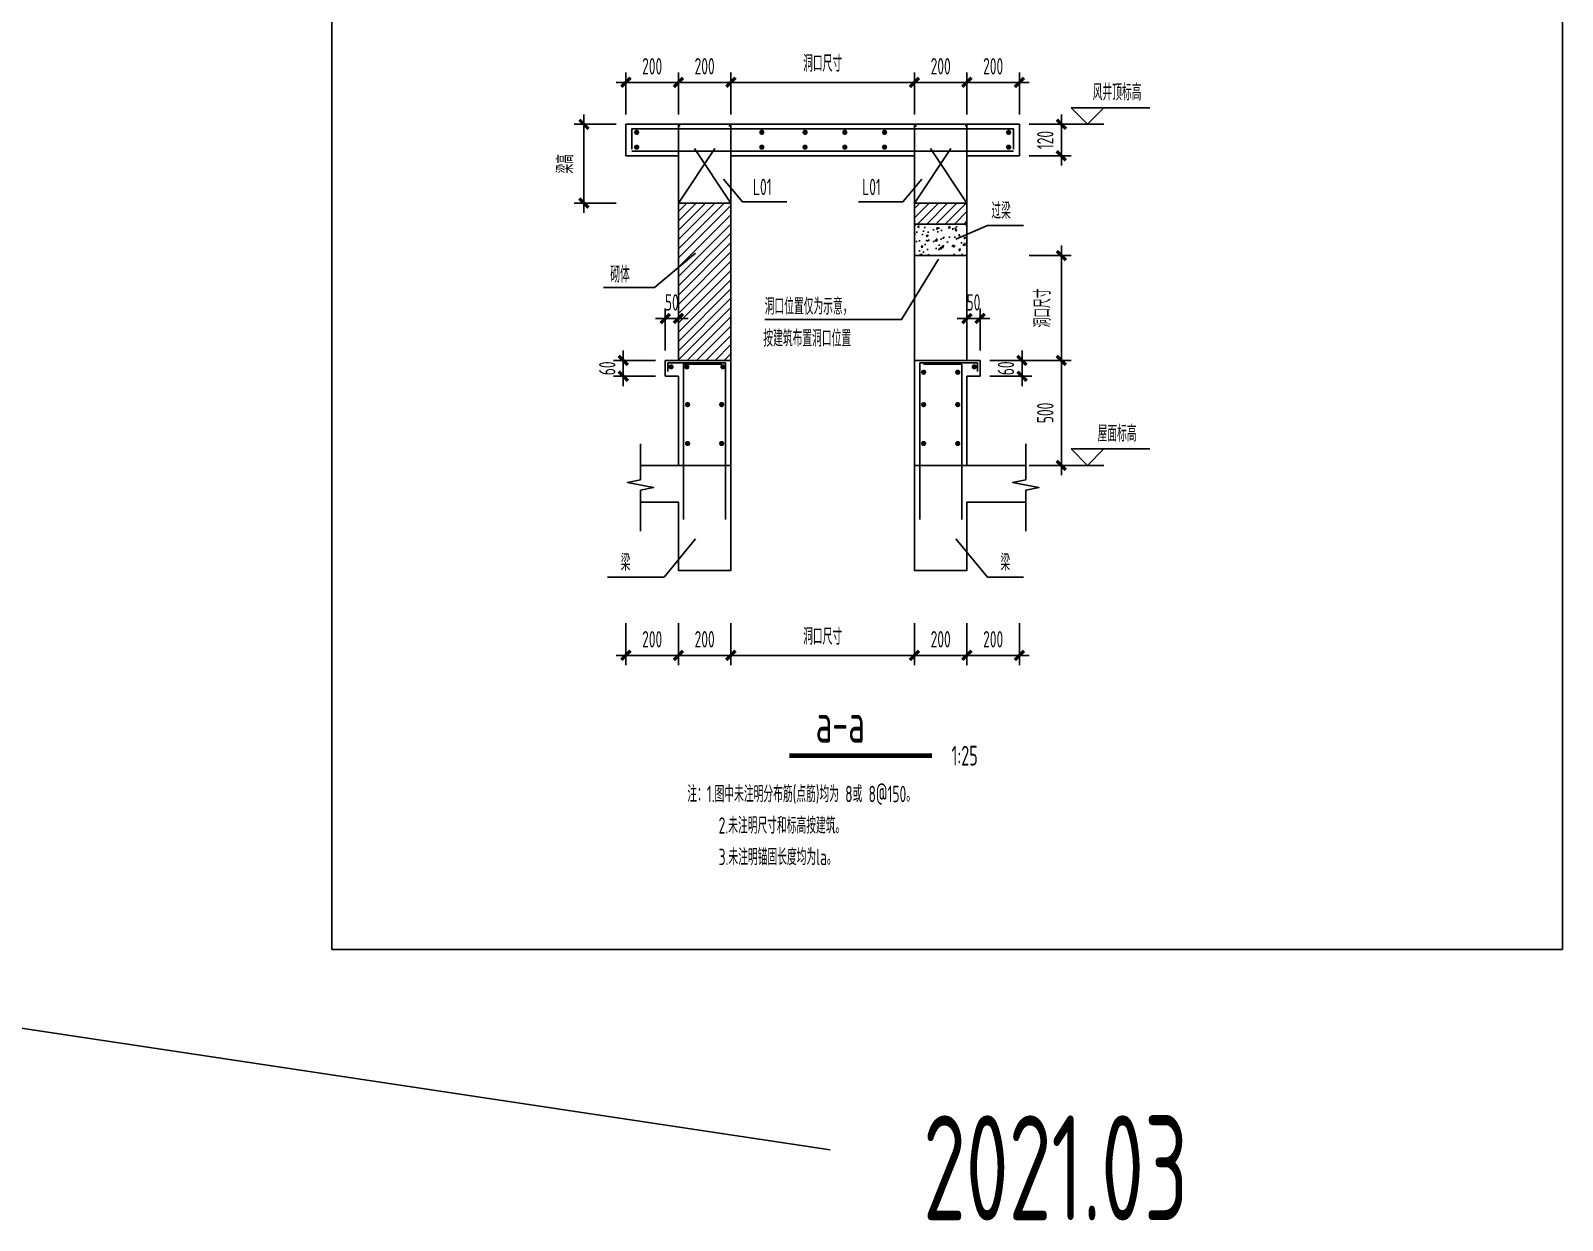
# Model space of a CAD drawing. Extents: x -469675 to 2400000, y -476501 to 2085364.
# Drawn here: x 658166 to 664005, y 460818 to 465352 of the extents above; entities that cross this region are included whole.
import ezdxf
from ezdxf.enums import TextEntityAlignment as Align

# ---------------------------------------------------------------- set-up
doc = ezdxf.new("R2010")
doc.units = 0
doc.header["$LTSCALE"] = 1000
doc.header["$MEASUREMENT"] = 0
doc.linetypes.add('DASH', pattern=[0.35, 0.25, -0.1])
doc.layers.get('0').update_dxf_attribs({"linetype": 'CONTINUOUS', "lineweight": 20})
doc.layers.get('Defpoints').update_dxf_attribs({"linetype": 'CONTINUOUS'})
for name, color, linetype in [('C-DETAIL', 3, 'CONTINUOUS'), ('C-DETAIL_DIM', 3, 'CONTINUOUS'), ('C-DETAIL_REIN', 40, 'CONTINUOUS'), ('C-DETAIL_TEXT', 4, 'CONTINUOUS'), ('C-LAYER1', 3, 'CONTINUOUS'), ('C-PLAN_TEXT', 3, 'CONTINUOUS'), ('C-SLAB_HATCH', 1, 'CONTINUOUS'), ('C-WALL_HATCH', 253, 'CONTINUOUS')]:
    doc.layers.add(name, color=color, linetype=linetype)
doc.layers.add('C-注释', color=30, linetype='CONTINUOUS', plot=False)
doc.layers.add('rev_2021', color=30, linetype='CONTINUOUS', plot=False)
doc.styles.add('DIM_FONT', font='gbxwxt.shx', dxfattribs={"width": 0.7, "bigfont": 'gbhzfs.shx'})
doc.styles.add('GBSTYLE', font='gbxwxt.shx', dxfattribs={"width": 0.7, "bigfont": 'gbhzfs.shx'})
doc.dimstyles.new('XB DIMN25', dxfattribs={"dimscale": 0.25, "dimtxt": 250, "dimasz": 1, "dimexe": 150, "dimexo": 150, "dimgap": 120, "dimtad": 1, "dimdec": 0, "dimzin": 0, "dimdsep": 46, "dimtxsty": 'DIM_FONT', "dimblk": '_dimx', "dimcen": 0.09, "dimclrd": 3, "dimclre": 3, "dimclrt": 7, "dimazin": 0, "dimtfac": 1, "dimtdec": 0, "dimtix": 1, "dimtmove": 2, "dimatfit": 3, "dimldrblk": '_dimx', "dimfxl": 0, "dimtolj": 1, "dimtzin": 0, "dimarcsym": 0})

# ---------------------------------------------------------------- blocks, each defined once
blk = doc.blocks.new('_dimx')
blk.add_line((-150, 0), (150, 0))
at = {"const_width": 50}
blk.add_lwpolyline([(-70, -70), (70, 70)], dxfattribs=at)
blk = doc.blocks.new('*D2471')
at = {"layer": 'C-DETAIL_DIM', "color": 3, "lineweight": -2, "ltscale": 0.25, "transparency": 16777216}
for p, q in [((660835.2, 463093.6), (660835.2, 462933.6)), ((661535.2, 463093.6), (661535.2, 462933.6)), ((661535, 462971.1), (660835.5, 462971.1))]:
    blk.add_line(p, q, dxfattribs=at)
at = {"layer": 'Defpoints', "color": 0, "ltscale": 0.25, "transparency": 16777216}
for p in [(660835.2, 463131.1), (661535.2, 463131.1), (660835.2, 462971.1)]:
    blk.add_point(p, dxfattribs=at)
at = {"layer": 'C-DETAIL_DIM', "color": 3, "lineweight": -2, "ltscale": 0.25, "transparency": 16777216, "xscale": 0.25, "yscale": 0.25, "zscale": 0.25, "rotation": 180}
blk.add_blockref('_dimx', (660835.2, 462971.1), dxfattribs=at)
at = {"layer": 'C-DETAIL_DIM', "color": 3, "lineweight": -2, "ltscale": 0.25, "transparency": 16777216, "xscale": 0.25, "yscale": 0.25, "zscale": 0.25}
blk.add_blockref('_dimx', (661535.2, 462971.1), dxfattribs=at)
at = {"layer": 'C-DETAIL_DIM', "color": 7, "ltscale": 0.25, "transparency": 16777216, "insert": (661185.2, 463042.9), "char_height": 62.5, "attachment_point": 5, "style": 'DIM_FONT'}
blk.add_mtext('\\A1;洞口尺寸', dxfattribs=at)
blk = doc.blocks.new('*D2472')
at = {"layer": 'C-DETAIL_DIM', "color": 3, "lineweight": -2, "ltscale": 0.25, "transparency": 16777216}
for p, q in [((661535.2, 463093.6), (661535.2, 462933.6)), ((661735.2, 463093.6), (661735.2, 462933.6)), ((661735, 462971.1), (661535.5, 462971.1))]:
    blk.add_line(p, q, dxfattribs=at)
at = {"layer": 'Defpoints', "color": 0, "ltscale": 0.25, "transparency": 16777216}
for p in [(661535.2, 463131.1), (661735.2, 463131.1), (661535.2, 462971.1)]:
    blk.add_point(p, dxfattribs=at)
at = {"layer": 'C-DETAIL_DIM', "color": 3, "lineweight": -2, "ltscale": 0.25, "transparency": 16777216, "xscale": 0.25, "yscale": 0.25, "zscale": 0.25, "rotation": 180}
blk.add_blockref('_dimx', (661535.2, 462971.1), dxfattribs=at)
at = {"layer": 'C-DETAIL_DIM', "color": 3, "lineweight": -2, "ltscale": 0.25, "transparency": 16777216, "xscale": 0.25, "yscale": 0.25, "zscale": 0.25}
blk.add_blockref('_dimx', (661735.2, 462971.1), dxfattribs=at)
at = {"layer": 'C-DETAIL_DIM', "color": 7, "ltscale": 0.25, "transparency": 16777216, "insert": (661635.2, 463032.4), "char_height": 62.5, "attachment_point": 5, "style": 'DIM_FONT'}
blk.add_mtext('\\A1;200', dxfattribs=at)
blk = doc.blocks.new('*D2473')
at = {"layer": 'C-DETAIL_DIM', "color": 3, "lineweight": -2, "ltscale": 0.25, "transparency": 16777216}
for p, q in [((661735.2, 463093.6), (661735.2, 462933.6)), ((661935.2, 463093.6), (661935.2, 462933.6)), ((661935, 462971.1), (661735.5, 462971.1))]:
    blk.add_line(p, q, dxfattribs=at)
at = {"layer": 'Defpoints', "color": 0, "ltscale": 0.25, "transparency": 16777216}
for p in [(661735.2, 463131.1), (661935.2, 463131.1), (661735.2, 462971.1)]:
    blk.add_point(p, dxfattribs=at)
at = {"layer": 'C-DETAIL_DIM', "color": 3, "lineweight": -2, "ltscale": 0.25, "transparency": 16777216, "xscale": 0.25, "yscale": 0.25, "zscale": 0.25, "rotation": 180}
blk.add_blockref('_dimx', (661735.2, 462971.1), dxfattribs=at)
at = {"layer": 'C-DETAIL_DIM', "color": 3, "lineweight": -2, "ltscale": 0.25, "transparency": 16777216, "xscale": 0.25, "yscale": 0.25, "zscale": 0.25}
blk.add_blockref('_dimx', (661935.2, 462971.1), dxfattribs=at)
at = {"layer": 'C-DETAIL_DIM', "color": 7, "ltscale": 0.25, "transparency": 16777216, "insert": (661835.2, 463032.4), "char_height": 62.5, "attachment_point": 5, "style": 'DIM_FONT'}
blk.add_mtext('\\A1;200', dxfattribs=at)
blk = doc.blocks.new('*D2474')
at = {"layer": 'C-DETAIL_DIM', "color": 3, "lineweight": -2, "ltscale": 0.25, "transparency": 16777216}
for p, q in [((661972.7, 464995.1), (662132.7, 464995.1)), ((662095.2, 464995.4), (662095.2, 464995.6)), ((662095.2, 464875.1), (662095.2, 464995.1)), ((661972.7, 464875.1), (662132.7, 464875.1)), ((662095.2, 464874.9), (662095.2, 464874.6))]:
    blk.add_line(p, q, dxfattribs=at)
at = {"layer": 'Defpoints', "color": 0, "ltscale": 0.25, "transparency": 16777216}
for p in [(661935.2, 464995.1), (662095.2, 464995.1), (661935.2, 464875.1)]:
    blk.add_point(p, dxfattribs=at)
at = {"layer": 'C-DETAIL_DIM', "color": 3, "lineweight": -2, "ltscale": 0.25, "transparency": 16777216, "xscale": 0.25, "yscale": 0.25, "zscale": 0.25}
for p, rotation in [((662095.2, 464995.1), 270), ((662095.2, 464875.1), 90)]:
    blk.add_blockref('_dimx', p, dxfattribs=dict(at, rotation=rotation))
at = {"layer": 'C-DETAIL_DIM', "color": 7, "ltscale": 0.25, "transparency": 16777216, "insert": (662034, 464935.1), "char_height": 62.5, "attachment_point": 5, "rotation": 90, "style": 'DIM_FONT'}
blk.add_mtext('\\A1;120', dxfattribs=at)
blk = doc.blocks.new('*D2475')
at = {"layer": 'C-DETAIL_DIM', "color": 3, "lineweight": -2, "ltscale": 0.25, "transparency": 16777216}
for p, q in [((661972.7, 464095.1), (662132.7, 464095.1)), ((662095.2, 463695.4), (662095.2, 464094.9)), ((661972.7, 463695.1), (662132.7, 463695.1))]:
    blk.add_line(p, q, dxfattribs=at)
at = {"layer": 'Defpoints', "color": 0, "ltscale": 0.25, "transparency": 16777216}
for p in [(661935.2, 464095.1), (662095.2, 464095.1), (661935.2, 463695.1)]:
    blk.add_point(p, dxfattribs=at)
at = {"layer": 'C-DETAIL_DIM', "color": 3, "lineweight": -2, "ltscale": 0.25, "transparency": 16777216, "xscale": 0.25, "yscale": 0.25, "zscale": 0.25}
for p, rotation in [((662095.2, 464095.1), 90), ((662095.2, 463695.1), 270)]:
    blk.add_blockref('_dimx', p, dxfattribs=dict(at, rotation=rotation))
at = {"layer": 'C-DETAIL_DIM', "color": 7, "ltscale": 0.25, "transparency": 16777216, "insert": (662034, 463895.1), "char_height": 62.5, "attachment_point": 5, "rotation": 90, "style": 'DIM_FONT'}
blk.add_mtext('\\A1;500', dxfattribs=at)
blk = doc.blocks.new('BG_symbol')
at = {"layer": 'C-LAYER1', "ltscale": 100}
for p, q in [((250, 0), (0, 250)), ((1200, 250), (0, 250)), ((500, 250), (250, 0)), ((500, 0), (0, 0))]:
    blk.add_line(p, q, dxfattribs=at)
blk = doc.blocks.new('BG')
at = {"layer": 'C-PLAN_TEXT'}
blk.add_blockref('BG_symbol', (0, 0), dxfattribs=at)
at = {"layer": 'C-PLAN_TEXT', "style": 'GBSTYLE', "width": 0.7}
blk.add_attdef('标高', text='', height=250, dxfattribs=at).set_placement((700, 500), align=Align.MIDDLE)
blk = doc.blocks.new('*D2481')
at = {"layer": 'C-DETAIL_DIM', "color": 3, "lineweight": -2, "ltscale": 0.25, "transparency": 16777216}
for p, q in [((660635.2, 463093.6), (660635.2, 462933.6)), ((660835.2, 463093.6), (660835.2, 462933.6)), ((660835, 462971.1), (660635.5, 462971.1))]:
    blk.add_line(p, q, dxfattribs=at)
at = {"layer": 'Defpoints', "color": 0, "ltscale": 0.25, "transparency": 16777216}
for p in [(660635.2, 463131.1), (660835.2, 463131.1), (660635.2, 462971.1)]:
    blk.add_point(p, dxfattribs=at)
at = {"layer": 'C-DETAIL_DIM', "color": 3, "lineweight": -2, "ltscale": 0.25, "transparency": 16777216, "xscale": 0.25, "yscale": 0.25, "zscale": 0.25, "rotation": 180}
blk.add_blockref('_dimx', (660635.2, 462971.1), dxfattribs=at)
at = {"layer": 'C-DETAIL_DIM', "color": 3, "lineweight": -2, "ltscale": 0.25, "transparency": 16777216, "xscale": 0.25, "yscale": 0.25, "zscale": 0.25}
blk.add_blockref('_dimx', (660835.2, 462971.1), dxfattribs=at)
at = {"layer": 'C-DETAIL_DIM', "color": 7, "ltscale": 0.25, "transparency": 16777216, "insert": (660735.2, 463032.4), "char_height": 62.5, "attachment_point": 5, "style": 'DIM_FONT'}
blk.add_mtext('\\A1;200', dxfattribs=at)
blk = doc.blocks.new('*D2482')
at = {"layer": 'C-DETAIL_DIM', "color": 3, "lineweight": -2, "ltscale": 0.25, "transparency": 16777216}
for p, q in [((660435.2, 463093.6), (660435.2, 462933.6)), ((660635.2, 463093.6), (660635.2, 462933.6)), ((660635, 462971.1), (660435.5, 462971.1))]:
    blk.add_line(p, q, dxfattribs=at)
at = {"layer": 'Defpoints', "color": 0, "ltscale": 0.25, "transparency": 16777216}
for p in [(660435.2, 463131.1), (660635.2, 463131.1), (660435.2, 462971.1)]:
    blk.add_point(p, dxfattribs=at)
at = {"layer": 'C-DETAIL_DIM', "color": 3, "lineweight": -2, "ltscale": 0.25, "transparency": 16777216, "xscale": 0.25, "yscale": 0.25, "zscale": 0.25, "rotation": 180}
blk.add_blockref('_dimx', (660435.2, 462971.1), dxfattribs=at)
at = {"layer": 'C-DETAIL_DIM', "color": 3, "lineweight": -2, "ltscale": 0.25, "transparency": 16777216, "xscale": 0.25, "yscale": 0.25, "zscale": 0.25}
blk.add_blockref('_dimx', (660635.2, 462971.1), dxfattribs=at)
at = {"layer": 'C-DETAIL_DIM', "color": 7, "ltscale": 0.25, "transparency": 16777216, "insert": (660535.2, 463032.4), "char_height": 62.5, "attachment_point": 5, "style": 'DIM_FONT'}
blk.add_mtext('\\A1;200', dxfattribs=at)
blk = doc.blocks.new('*D2483')
at = {"layer": 'C-DETAIL_DIM', "color": 3, "lineweight": -2, "ltscale": 0.25, "transparency": 16777216}
for p, q in [((660835.2, 465032.6), (660835.2, 465192.6)), ((661535.2, 465032.6), (661535.2, 465192.6)), ((661535, 465155.1), (660835.5, 465155.1))]:
    blk.add_line(p, q, dxfattribs=at)
at = {"layer": 'Defpoints', "color": 0, "ltscale": 0.25, "transparency": 16777216}
for p in [(660835.2, 465155.1), (660835.2, 464995.1), (661535.2, 464995.1)]:
    blk.add_point(p, dxfattribs=at)
at = {"layer": 'C-DETAIL_DIM', "color": 3, "lineweight": -2, "ltscale": 0.25, "transparency": 16777216, "xscale": 0.25, "yscale": 0.25, "zscale": 0.25, "rotation": 180}
blk.add_blockref('_dimx', (660835.2, 465155.1), dxfattribs=at)
at = {"layer": 'C-DETAIL_DIM', "color": 3, "lineweight": -2, "ltscale": 0.25, "transparency": 16777216, "xscale": 0.25, "yscale": 0.25, "zscale": 0.25}
blk.add_blockref('_dimx', (661535.2, 465155.1), dxfattribs=at)
at = {"layer": 'C-DETAIL_DIM', "color": 7, "ltscale": 0.25, "transparency": 16777216, "insert": (661185.2, 465226.9), "char_height": 62.5, "attachment_point": 5, "style": 'DIM_FONT'}
blk.add_mtext('\\A1;洞口尺寸', dxfattribs=at)
blk = doc.blocks.new('*D2484')
at = {"layer": 'C-DETAIL_DIM', "color": 3, "lineweight": -2, "ltscale": 0.25, "transparency": 16777216}
for p, q in [((661535.2, 465032.6), (661535.2, 465192.6)), ((661735.2, 465032.6), (661735.2, 465192.6)), ((661735, 465155.1), (661535.5, 465155.1))]:
    blk.add_line(p, q, dxfattribs=at)
at = {"layer": 'Defpoints', "color": 0, "ltscale": 0.25, "transparency": 16777216}
for p in [(661535.2, 465155.1), (661535.2, 464995.1), (661735.2, 464995.1)]:
    blk.add_point(p, dxfattribs=at)
at = {"layer": 'C-DETAIL_DIM', "color": 3, "lineweight": -2, "ltscale": 0.25, "transparency": 16777216, "xscale": 0.25, "yscale": 0.25, "zscale": 0.25, "rotation": 180}
blk.add_blockref('_dimx', (661535.2, 465155.1), dxfattribs=at)
at = {"layer": 'C-DETAIL_DIM', "color": 3, "lineweight": -2, "ltscale": 0.25, "transparency": 16777216, "xscale": 0.25, "yscale": 0.25, "zscale": 0.25}
blk.add_blockref('_dimx', (661735.2, 465155.1), dxfattribs=at)
at = {"layer": 'C-DETAIL_DIM', "color": 7, "ltscale": 0.25, "transparency": 16777216, "insert": (661635.2, 465216.4), "char_height": 62.5, "attachment_point": 5, "style": 'DIM_FONT'}
blk.add_mtext('\\A1;200', dxfattribs=at)
blk = doc.blocks.new('*D2485')
at = {"layer": 'C-DETAIL_DIM', "color": 3, "lineweight": -2, "ltscale": 0.25, "transparency": 16777216}
for p, q in [((661735.2, 465032.6), (661735.2, 465192.6)), ((661935.2, 465032.6), (661935.2, 465192.6)), ((661935, 465155.1), (661735.5, 465155.1))]:
    blk.add_line(p, q, dxfattribs=at)
at = {"layer": 'Defpoints', "color": 0, "ltscale": 0.25, "transparency": 16777216}
for p in [(661735.2, 465155.1), (661735.2, 464995.1), (661935.2, 464995.1)]:
    blk.add_point(p, dxfattribs=at)
at = {"layer": 'C-DETAIL_DIM', "color": 3, "lineweight": -2, "ltscale": 0.25, "transparency": 16777216, "xscale": 0.25, "yscale": 0.25, "zscale": 0.25, "rotation": 180}
blk.add_blockref('_dimx', (661735.2, 465155.1), dxfattribs=at)
at = {"layer": 'C-DETAIL_DIM', "color": 3, "lineweight": -2, "ltscale": 0.25, "transparency": 16777216, "xscale": 0.25, "yscale": 0.25, "zscale": 0.25}
blk.add_blockref('_dimx', (661935.2, 465155.1), dxfattribs=at)
at = {"layer": 'C-DETAIL_DIM', "color": 7, "ltscale": 0.25, "transparency": 16777216, "insert": (661835.2, 465216.4), "char_height": 62.5, "attachment_point": 5, "style": 'DIM_FONT'}
blk.add_mtext('\\A1;200', dxfattribs=at)
blk = doc.blocks.new('*D2486')
at = {"layer": 'C-DETAIL_DIM', "color": 3, "lineweight": -2, "ltscale": 0.25, "transparency": 16777216}
for p, q in [((660635.2, 465032.6), (660635.2, 465192.6)), ((660835.2, 465032.6), (660835.2, 465192.6)), ((660835, 465155.1), (660635.5, 465155.1))]:
    blk.add_line(p, q, dxfattribs=at)
at = {"layer": 'Defpoints', "color": 0, "ltscale": 0.25, "transparency": 16777216}
for p in [(660635.2, 465155.1), (660635.2, 464995.1), (660835.2, 464995.1)]:
    blk.add_point(p, dxfattribs=at)
at = {"layer": 'C-DETAIL_DIM', "color": 3, "lineweight": -2, "ltscale": 0.25, "transparency": 16777216, "xscale": 0.25, "yscale": 0.25, "zscale": 0.25, "rotation": 180}
blk.add_blockref('_dimx', (660635.2, 465155.1), dxfattribs=at)
at = {"layer": 'C-DETAIL_DIM', "color": 3, "lineweight": -2, "ltscale": 0.25, "transparency": 16777216, "xscale": 0.25, "yscale": 0.25, "zscale": 0.25}
blk.add_blockref('_dimx', (660835.2, 465155.1), dxfattribs=at)
at = {"layer": 'C-DETAIL_DIM', "color": 7, "ltscale": 0.25, "transparency": 16777216, "insert": (660735.2, 465216.4), "char_height": 62.5, "attachment_point": 5, "style": 'DIM_FONT'}
blk.add_mtext('\\A1;200', dxfattribs=at)
blk = doc.blocks.new('*D2487')
at = {"layer": 'C-DETAIL_DIM', "color": 3, "lineweight": -2, "ltscale": 0.25, "transparency": 16777216}
for p, q in [((660435.2, 465032.6), (660435.2, 465192.6)), ((660635.2, 465032.6), (660635.2, 465192.6)), ((660635, 465155.1), (660435.5, 465155.1))]:
    blk.add_line(p, q, dxfattribs=at)
at = {"layer": 'Defpoints', "color": 0, "ltscale": 0.25, "transparency": 16777216}
for p in [(660435.2, 465155.1), (660435.2, 464995.1), (660635.2, 464995.1)]:
    blk.add_point(p, dxfattribs=at)
at = {"layer": 'C-DETAIL_DIM', "color": 3, "lineweight": -2, "ltscale": 0.25, "transparency": 16777216, "xscale": 0.25, "yscale": 0.25, "zscale": 0.25, "rotation": 180}
blk.add_blockref('_dimx', (660435.2, 465155.1), dxfattribs=at)
at = {"layer": 'C-DETAIL_DIM', "color": 3, "lineweight": -2, "ltscale": 0.25, "transparency": 16777216, "xscale": 0.25, "yscale": 0.25, "zscale": 0.25}
blk.add_blockref('_dimx', (660635.2, 465155.1), dxfattribs=at)
at = {"layer": 'C-DETAIL_DIM', "color": 7, "ltscale": 0.25, "transparency": 16777216, "insert": (660535.2, 465216.4), "char_height": 62.5, "attachment_point": 5, "style": 'DIM_FONT'}
blk.add_mtext('\\A1;200', dxfattribs=at)
blk = doc.blocks.new('*D2488')
at = {"layer": 'C-DETAIL_DIM', "color": 3, "lineweight": -2, "ltscale": 0.25, "transparency": 16777216}
for p, q in [((660397.7, 464995.1), (660237.7, 464995.1)), ((660275.2, 464695.4), (660275.2, 464994.9)), ((660397.7, 464695.1), (660237.7, 464695.1))]:
    blk.add_line(p, q, dxfattribs=at)
at = {"layer": 'Defpoints', "color": 0, "ltscale": 0.25, "transparency": 16777216}
for p in [(660275.2, 464995.1), (660435.2, 464995.1), (660435.2, 464695.1)]:
    blk.add_point(p, dxfattribs=at)
at = {"layer": 'C-DETAIL_DIM', "color": 3, "lineweight": -2, "ltscale": 0.25, "transparency": 16777216, "xscale": 0.25, "yscale": 0.25, "zscale": 0.25}
for p, rotation in [((660275.2, 464995.1), 90), ((660275.2, 464695.1), 270)]:
    blk.add_blockref('_dimx', p, dxfattribs=dict(at, rotation=rotation))
at = {"layer": 'C-DETAIL_DIM', "color": 7, "ltscale": 0.25, "transparency": 16777216, "insert": (660203.4, 464845.1), "char_height": 62.5, "attachment_point": 5, "rotation": 90, "style": 'DIM_FONT'}
blk.add_mtext('\\A1;梁高', dxfattribs=at)
blk = doc.blocks.new('*D2489')
at = {"layer": 'C-DETAIL_DIM', "color": 3, "lineweight": -2, "ltscale": 0.25, "transparency": 16777216}
for p, q in [((661972.7, 464495.1), (662132.7, 464495.1)), ((662095.2, 464095.4), (662095.2, 464494.9)), ((661972.7, 464095.1), (662132.7, 464095.1))]:
    blk.add_line(p, q, dxfattribs=at)
at = {"layer": 'Defpoints', "color": 0, "ltscale": 0.25, "transparency": 16777216}
for p in [(661935.2, 464495.1), (662095.2, 464495.1), (661935.2, 464095.1)]:
    blk.add_point(p, dxfattribs=at)
at = {"layer": 'C-DETAIL_DIM', "color": 3, "lineweight": -2, "ltscale": 0.25, "transparency": 16777216, "xscale": 0.25, "yscale": 0.25, "zscale": 0.25}
for p, rotation in [((662095.2, 464495.1), 90), ((662095.2, 464095.1), 270)]:
    blk.add_blockref('_dimx', p, dxfattribs=dict(at, rotation=rotation))
at = {"layer": 'C-DETAIL_DIM', "color": 7, "ltscale": 0.25, "transparency": 16777216, "insert": (662023.4, 464295.1), "char_height": 62.5, "attachment_point": 5, "rotation": 90, "style": 'DIM_FONT'}
blk.add_mtext('\\A1;洞口尺寸', dxfattribs=at)
blk = doc.blocks.new('*D2490')
at = {"layer": 'C-DETAIL_DIM', "color": 3, "lineweight": -2, "ltscale": 0.25, "transparency": 16777216}
for p, q in [((660585.2, 464132.6), (660585.2, 464292.6)), ((660635.2, 464132.6), (660635.2, 464292.6)), ((660585, 464255.1), (660584.7, 464255.1)), ((660635.2, 464255.1), (660585.2, 464255.1)), ((660635.5, 464255.1), (660635.7, 464255.1))]:
    blk.add_line(p, q, dxfattribs=at)
at = {"layer": 'Defpoints', "color": 0, "ltscale": 0.25, "transparency": 16777216}
for p in [(660585.2, 464255.1), (660585.2, 464095.1), (660635.2, 464095.1)]:
    blk.add_point(p, dxfattribs=at)
at = {"layer": 'C-DETAIL_DIM', "color": 3, "lineweight": -2, "ltscale": 0.25, "transparency": 16777216, "xscale": 0.25, "yscale": 0.25, "zscale": 0.25}
blk.add_blockref('_dimx', (660585.2, 464255.1), dxfattribs=at)
at = {"layer": 'C-DETAIL_DIM', "color": 3, "lineweight": -2, "ltscale": 0.25, "transparency": 16777216, "xscale": 0.25, "yscale": 0.25, "zscale": 0.25, "rotation": 180}
blk.add_blockref('_dimx', (660635.2, 464255.1), dxfattribs=at)
at = {"layer": 'C-DETAIL_DIM', "color": 7, "ltscale": 0.25, "transparency": 16777216, "insert": (660610.2, 464316.4), "char_height": 62.5, "attachment_point": 5, "style": 'DIM_FONT'}
blk.add_mtext('\\A1;50', dxfattribs=at)
blk = doc.blocks.new('*D2491')
at = {"layer": 'C-DETAIL_DIM', "color": 3, "lineweight": -2, "ltscale": 0.25, "transparency": 16777216}
for p, q in [((660547.7, 464095.1), (660387.7, 464095.1)), ((660425.2, 464095.4), (660425.2, 464095.6)), ((660425.2, 464095.1), (660425.2, 464035.1)), ((660547.7, 464035.1), (660387.7, 464035.1)), ((660425.2, 464034.9), (660425.2, 464034.6))]:
    blk.add_line(p, q, dxfattribs=at)
at = {"layer": 'Defpoints', "color": 0, "ltscale": 0.25, "transparency": 16777216}
for p in [(660585.2, 464095.1), (660425.2, 464035.1), (660585.2, 464035.1)]:
    blk.add_point(p, dxfattribs=at)
at = {"layer": 'C-DETAIL_DIM', "color": 3, "lineweight": -2, "ltscale": 0.25, "transparency": 16777216, "xscale": 0.25, "yscale": 0.25, "zscale": 0.25}
for p, rotation in [((660425.2, 464095.1), 270), ((660425.2, 464035.1), 90)]:
    blk.add_blockref('_dimx', p, dxfattribs=dict(at, rotation=rotation))
at = {"layer": 'C-DETAIL_DIM', "color": 7, "ltscale": 0.25, "transparency": 16777216, "insert": (660364, 464065.1), "char_height": 62.5, "attachment_point": 5, "rotation": 90, "style": 'DIM_FONT'}
blk.add_mtext('\\A1;60', dxfattribs=at)
blk = doc.blocks.new('*D2492')
at = {"layer": 'C-DETAIL_DIM', "color": 3, "lineweight": -2, "ltscale": 0.25, "transparency": 16777216}
for p, q in [((661735.2, 464132.6), (661735.2, 464292.6)), ((661785.2, 464132.6), (661785.2, 464292.6)), ((661735, 464255.1), (661734.7, 464255.1)), ((661735.2, 464255.1), (661785.2, 464255.1)), ((661785.5, 464255.1), (661785.7, 464255.1))]:
    blk.add_line(p, q, dxfattribs=at)
at = {"layer": 'Defpoints', "color": 0, "ltscale": 0.25, "transparency": 16777216}
for p in [(661785.2, 464255.1), (661735.2, 464095.1), (661785.2, 464095.1)]:
    blk.add_point(p, dxfattribs=at)
at = {"layer": 'C-DETAIL_DIM', "color": 3, "lineweight": -2, "ltscale": 0.25, "transparency": 16777216, "xscale": 0.25, "yscale": 0.25, "zscale": 0.25}
blk.add_blockref('_dimx', (661735.2, 464255.1), dxfattribs=at)
at = {"layer": 'C-DETAIL_DIM', "color": 3, "lineweight": -2, "ltscale": 0.25, "transparency": 16777216, "xscale": 0.25, "yscale": 0.25, "zscale": 0.25, "rotation": 180}
blk.add_blockref('_dimx', (661785.2, 464255.1), dxfattribs=at)
at = {"layer": 'C-DETAIL_DIM', "color": 7, "ltscale": 0.25, "transparency": 16777216, "insert": (661760.2, 464316.4), "char_height": 62.5, "attachment_point": 5, "style": 'DIM_FONT'}
blk.add_mtext('\\A1;50', dxfattribs=at)
blk = doc.blocks.new('*D2493')
at = {"layer": 'C-DETAIL_DIM', "color": 3, "lineweight": -2, "ltscale": 0.25, "transparency": 16777216}
for p, q in [((661822.7, 464095.1), (661982.7, 464095.1)), ((661945.2, 464095.4), (661945.2, 464095.6)), ((661945.2, 464095.1), (661945.2, 464035.1)), ((661822.7, 464035.1), (661982.7, 464035.1)), ((661945.2, 464034.9), (661945.2, 464034.6))]:
    blk.add_line(p, q, dxfattribs=at)
at = {"layer": 'Defpoints', "color": 0, "ltscale": 0.25, "transparency": 16777216}
for p in [(661785.2, 464095.1), (661785.2, 464035.1), (661945.2, 464035.1)]:
    blk.add_point(p, dxfattribs=at)
at = {"layer": 'C-DETAIL_DIM', "color": 3, "lineweight": -2, "ltscale": 0.25, "transparency": 16777216, "xscale": 0.25, "yscale": 0.25, "zscale": 0.25}
for p, rotation in [((661945.2, 464095.1), 270), ((661945.2, 464035.1), 90)]:
    blk.add_blockref('_dimx', p, dxfattribs=dict(at, rotation=rotation))
at = {"layer": 'C-DETAIL_DIM', "color": 7, "ltscale": 0.25, "transparency": 16777216, "insert": (661884, 464065.1), "char_height": 62.5, "attachment_point": 5, "rotation": 90, "style": 'DIM_FONT'}
blk.add_mtext('\\A1;60', dxfattribs=at)

msp = doc.modelspace()

# ---------------------------------------------------------------- hatches: boundary and pattern name
at = {"layer": 'C-SLAB_HATCH'}
h = msp.add_hatch(dxfattribs=at)
h.set_pattern_fill('AN33C', color=256, scale=100, style=0)
h.set_pattern_definition([(50, (1567430.005, 1132579.46), (71.7260183, -6.2752135), [7.5, -82.5]), (355, (1567430.005, 1132579.46), (-13.8751334, 75.2192134), [6, -66]), (100.4514, (1567435.98, 1132578.94), (57.850938, 68.943954), [6.374019, -70.114211]), (46.1842, (1567430.005, 1132599.46), (106.724105, -16.5519014), [11.25, -123.75]), (96.6356, (1567438.9, 1132598.08), (93.466271, 97.411787), [9.561029, -105.1713]), (351.1842, (1567430, 1132599.46), (93.466195, 97.41186), [9, -99]), (21, (1567440.005, 1132594.46), (59.6907052, -40.261889), [7.5, -82.5]), (326, (1567440.005, 1132594.46), (24.331533, 72.5150045), [6, -66]), (71.4514, (1567444.98, 1132591.106), (84.022263, 32.2530497), [6.374019, -70.114211]), (37.5, (1567430.005, 1132579.461), (1.21598553, 33.2893854), [0, -65.2, 0, -67, 0, -66.25]), (7.5, (1567430.005, 1132579.46), (26.3069537, 39.4411712), [0, -38.2, 0, -63.7, 0, -25.25]), (327.5, (1567407.705, 1132579.461), (53.3822436, -2.2554872), [0, -25, 0, -78, 0, -103.5]), (317.5, (1567397.705, 1132579.46), (58.318617, 10.0104982), [0, -32.5, 0, -51.8, 0, -73.5])])
h.paths.add_polyline_path([(661535.217, 464615.1134), (661535.217, 464495.1134), (661735.217, 464495.1134), (661735.217, 464615.1134)])
at = {"layer": 'C-WALL_HATCH'}
h = msp.add_hatch(dxfattribs=at)
h.set_pattern_fill('ANSI31', color=256, scale=200, style=0)
h.set_pattern_definition([(45, (1567230.005, 1132679.461), (-17.67766953, 17.67766953), [])])
h.paths.add_polyline_path([(660635.217, 464695.1134), (660835.217, 464695.1134), (660835.217, 464095.1134), (660635.217, 464095.1134)])
h = msp.add_hatch(dxfattribs=at)
h.set_pattern_fill('ANSI31', color=256, scale=200, style=0)
h.set_pattern_definition([(45, (1568130.005, 1132479.461), (-17.67766953, 17.67766953), [])])
h.paths.add_polyline_path([(661535.217, 464615.1134), (661735.217, 464615.1134), (661735.217, 464695.1134), (661535.217, 464695.1134)])

# ---------------------------------------------------------------- linework, layer by layer
at = {"layer": 'C-DETAIL', "linetype": 'DASH'}
for p, q in [((660635.217, 464695.1134), (660835.217, 464995.1134)), ((660835.217, 464695.1134), (660635.217, 464995.1134)), ((660635.217, 464875.1134), (660635.217, 464995.1134)), ((660835.217, 464875.1134), (660835.217, 464995.1134)), ((661535.217, 464695.1134), (661735.217, 464995.1134)), ((661735.217, 464695.1134), (661535.217, 464995.1134)), ((661535.217, 464875.1134), (661535.217, 464995.1134)), ((661735.217, 464875.1134), (661735.217, 464995.1134)), ((660835.217, 463695.1134), (660635.217, 463695.1134)), ((661735.217, 463695.1134), (661535.217, 463695.1134))]:
    msp.add_line(p, q, dxfattribs=at)
at = {"layer": 'C-DETAIL', "ltscale": 0.25}
for p, q in [((660635.217, 464095.1134), (660585.217, 464095.1134)), ((660585.217, 464095.1134), (660585.217, 464035.1134)), ((661735.217, 464095.1134), (661785.2173, 464095.1134)), ((661785.2173, 464095.1134), (661785.2173, 464035.1134)), ((660585.217, 464035.1134), (660635.217, 464035.1134)), ((661785.2173, 464035.1134), (661735.2173, 464035.1134))]:
    msp.add_line(p, q, dxfattribs=at)
at = {"layer": 'C-DETAIL'}
for points in [[(660835.217, 464875.1134), (660835.217, 464695.1134), (660635.217, 464695.1134), (660635.217, 464875.1134), (660435.217, 464875.1134), (660435.217, 464995.1134), (661935.217, 464995.1134), (661935.217, 464875.1134), (661735.217, 464875.1134), (661735.217, 464695.1134), (661535.217, 464695.1134), (661535.217, 464875.1134), (660835.217, 464875.1134)], [(660635.217, 464095.1134), (660835.217, 464095.1134), (660835.217, 463695.1134)], [(661735.217, 464095.1134), (661535.217, 464095.1134), (661535.217, 463295.1134), (661735.217, 463295.1134), (661735.217, 463555.1134), (661959.5247, 463555.1134)], [(660635.217, 463695.1134), (660635.217, 463695.1134), (660635.217, 464035.1134)], [(661959.5247, 463695.1134), (661735.217, 463695.1134), (661735.217, 464035.1134)], [(660490.9093, 463695.1134), (660635.217, 463695.1134)], [(660835.217, 463695.1134), (660835.217, 463295.1134), (660635.217, 463295.1134), (660635.217, 463555.1134), (660490.9093, 463555.1134)]]:
    msp.add_lwpolyline(points, dxfattribs=at)
for points in [[(660635.217, 464695.1134), (660835.217, 464695.1134), (660835.217, 464095.1134), (660635.217, 464095.1134)], [(661535.217, 464695.1134), (661735.217, 464695.1134), (661735.217, 464095.1134), (661535.217, 464095.1134)], [(661535.217, 464615.1134), (661535.217, 464495.1134), (661735.217, 464495.1134), (661735.217, 464615.1134)], [(661535.217, 464495.1134), (661535.217, 464095.1134), (661735.217, 464095.1134), (661735.217, 464495.1134)]]:
    msp.add_lwpolyline(points, close=True, dxfattribs=at)
at = {"layer": 'C-DETAIL', "flags": 128}
for points in [[(660490.9093, 463444.5411), (660490.9093, 463600.418), (660540.9093, 463610.418), (660440.9093, 463630.418), (660490.9093, 463640.418), (660490.9093, 463777.6728)], [(661959.5247, 463444.5411), (661959.5247, 463600.418), (662009.5247, 463610.418), (661909.5247, 463630.418), (661959.5247, 463640.418), (661959.5247, 463777.6728)]]:
    msp.add_lwpolyline(points, dxfattribs=at)
at = {"layer": 'C-DETAIL_REIN', "ltscale": 0.25}
for p, q in [((660815.217, 464085.9097), (660594.3758, 464085.9097)), ((660815.217, 463488.5705), (660815.217, 464085.9097)), ((661555.2173, 464085.9097), (661776.0586, 464085.9097)), ((661555.2173, 463488.5705), (661555.2173, 464085.9097)), ((660800.5559, 464081.0925), (660655.217, 464081.0925)), ((660655.217, 464081.0925), (660655.217, 463488.5705)), ((661569.8784, 464081.0925), (661715.2173, 464081.0925)), ((661715.2173, 464081.0925), (661715.2173, 463488.5705))]:
    msp.add_line(p, q, dxfattribs=at)
for points in [[(660457.2017, 464900.2821), (660457.2017, 464977.8676), (661913.2323, 464977.8676), (661913.2323, 464900.2821)], [(661913.2323, 464892.747), (660457.2017, 464892.747)], [(660594.3758, 464085.9097), (660594.3758, 464053.2885)], [(661776.0586, 464085.9097), (661776.0586, 464053.2885)]]:
    msp.add_lwpolyline(points, dxfattribs=at)
at = {"layer": 'C-DETAIL_REIN', "ltscale": 0.25, "const_width": 10}
for points in [[(660481.1183, 464964.4873, 1), (660471.1183, 464964.4873, 1)], [(660948.2253, 464964.4873, -1), (660958.2253, 464964.4873, -1)], [(661113.0989, 464964.4873, -1), (661123.0989, 464964.4873, -1)], [(661264.6986, 464964.4873, -1), (661274.6986, 464964.4873, -1)], [(661416.1787, 464964.4873, -1), (661426.1787, 464964.4873, -1)], [(661889.3157, 464964.4873, -1), (661899.3157, 464964.4873, -1)], [(660481.1183, 464907.8684, 1), (660471.1183, 464907.8684, 1)], [(660948.2253, 464907.8684, -1), (660958.2253, 464907.8684, -1)], [(661113.0989, 464907.8684, -1), (661123.0989, 464907.8684, -1)], [(661264.6986, 464907.8684, -1), (661274.6986, 464907.8684, -1)], [(661416.1787, 464907.8684, -1), (661426.1787, 464907.8684, -1)], [(661889.3157, 464907.8684, -1), (661899.3157, 464907.8684, -1)], [(660602.15, 464070.7832, -1), (660612.15, 464070.7832, -1)], [(660662.3576, 464070.7832, -1), (660672.3576, 464070.7832, -1)], [(660799.7337, 464070.7832, -1), (660809.7337, 464070.7832, -1)], [(661565.217, 464050.1134, -1), (661575.217, 464050.1134, -1)], [(661695.217, 464050.1134, -1), (661705.217, 464050.1134, -1)], [(661768.2843, 464070.7832, 1), (661758.2843, 464070.7832, 1)], [(660675.217, 463926.8378, 1), (660665.217, 463926.8378, 1)], [(660805.217, 463926.8378, 1), (660795.217, 463926.8378, 1)], [(661565.217, 463926.8378, -1), (661575.217, 463926.8378, -1)], [(661695.217, 463926.8378, -1), (661705.217, 463926.8378, -1)], [(660675.217, 463778.5224, 1), (660665.217, 463778.5224, 1)], [(660805.217, 463778.5224, 1), (660795.217, 463778.5224, 1)], [(661565.217, 463778.5224, -1), (661575.217, 463778.5224, -1)], [(661695.217, 463778.5224, -1), (661705.217, 463778.5224, -1)]]:
    msp.add_lwpolyline(points, format="xyb", close=True, dxfattribs=at)
at = {"layer": 'C-DETAIL_TEXT', "ltscale": 0.25}
for points in [[(660807.6956, 464786.651), (660879.1692, 464700.2439), (661048.1495, 464700.2439)], [(661562.7154, 464786.651), (661491.2418, 464700.2439), (661322.2616, 464700.2439)], [(661692.7088, 464557.793), (661813.1519, 464609.101), (661951.1125, 464609.101)], [(660700.5321, 464503.5812), (660544.3419, 464373.1081), (660349.7687, 464373.1081)], [(661626.8356, 464481.5116), (661486.042, 464251.0385), (660964.274, 464251.0385)], [(660700.9243, 463414.7556), (660580.4811, 463269.1473), (660365.06, 463269.1473)], [(661692.7088, 463414.7556), (661813.1519, 463269.1473), (661951.1125, 463269.1473)]]:
    msp.add_lwpolyline(points, dxfattribs=at)
at = {"layer": 'C-DETAIL_TEXT', "color": 3, "ltscale": 0.25, "const_width": 17.5, "flags": 128}
msp.add_lwpolyline([(661601.5328, 462588.776), (661058.4915, 462588.776)], dxfattribs=at)
at = {"layer": 'C-注释', "ltscale": 0.25}
msp.add_lwpolyline([(659314.125, 469239.7381), (664005.3221, 469239.7381), (664005.3221, 461850.0705), (659314.125, 461850.0705)], close=True, dxfattribs=at)
at = {"layer": 'rev_2021'}
msp.add_line((652557.6796, 462385.1339), (661214.4227, 461086.858), dxfattribs=at)

# ---------------------------------------------------------------- block references
at = {"layer": 'C-LAYER1'}
ref = msp.add_blockref('BG', (662132.717, 464995.1134), dxfattribs=dict(at, xscale=0.25, yscale=0.25, zscale=0.25))
ref.add_attrib('标高', '风井顶标高', dxfattribs={"height": 62.5, "style": 'GBSTYLE', "width": 0.7}).set_placement((662307.717, 465120.1134), align=Align.MIDDLE)
ref = msp.add_blockref('BG', (662132.717, 463695.1134), dxfattribs=dict(at, xscale=0.25, yscale=0.25, zscale=0.25))
ref.add_attrib('标高', '屋面标高', dxfattribs={"height": 62.5, "style": 'GBSTYLE', "width": 0.7}).set_placement((662307.717, 463820.1134), align=Align.MIDDLE)

# ---------------------------------------------------------------- texts
at = {"layer": 'C-DETAIL_TEXT', "ltscale": 0.25, "style": 'GBSTYLE', "width": 0.7}
for s, rotation, p in [('L01', 0.00000004, (660919.5069, 464725.2439)), ('L01', 359.99999996, (661335.926, 464725.2439)), ('过梁', 0.00000004, (661828.3192, 464634.101)), ('砌体', 359.99999996, (660375.6438, 464391.8846)), ('洞口位置仅为示意，', 359.99999996, (660964.2722, 464269.815)), ('按建筑布置洞口位置', 359.99999996, (660959.013, 464148.0215)), ('梁', 359.99999996, (660415.06, 463294.1473)), ('梁', 0.00000004, (661863.1519, 463294.1473)), ('注：1.图中未注明分布筋(点筋)均为\xa08或\xa08@150。', 359.99999996, (660669.2493, 462411.4738)), ('2.未注明尺寸和标高按建筑。', 359.99999996, (660788.6997, 462291.4738)), ('3.未注明锚固长度均为la。', 359.99999996, (660788.6997, 462171.4738))]:
    msp.add_text(s, height=62.5, rotation=rotation, dxfattribs=at).set_placement(p)
at = {"layer": 'C-DETAIL_TEXT', "color": 30, "ltscale": 0.25, "style": 'GBSTYLE', "width": 0.7}
msp.add_text('a-a', height=150, rotation=0.00000002, dxfattribs=at).set_placement((661158.4915, 462638.776))
at = {"layer": 'C-DETAIL_TEXT', "color": 3, "ltscale": 0.25, "style": 'GBSTYLE', "width": 0.7}
msp.add_text('1:25', height=75, rotation=359.99999988, dxfattribs=at).set_placement((661676.5328, 462551.276))
at = {"layer": 'rev_2021', "style": 'GBSTYLE', "width": 0.7}
msp.add_text('2021.03', height=400, rotation=0.00000003, dxfattribs=at).set_placement((661568.0197, 460817.65))

# ---------------------------------------------------------------- dimensions: what is measured, and where the dimension line sits
at = {"layer": 'C-DETAIL_DIM', "ltscale": 0.25}
for base, p1, p2, angle, picture, middle in [((660435.217, 465155.1134), (660635.217, 464995.1134), (660435.217, 464995.1134), 180, '*D2487', (660535.217, 465216.3634)), ((660635.217, 465155.1134), (660835.217, 464995.1134), (660635.217, 464995.1134), 180, '*D2486', (660735.217, 465216.3634)), ((661535.2173, 465155.1134), (661735.2173, 464995.1134), (661535.2173, 464995.1134), 180, '*D2484', (661635.2173, 465216.3634)), ((661735.2173, 465155.1134), (661935.2173, 464995.1134), (661735.2173, 464995.1134), 180, '*D2485', (661835.2173, 465216.3634)), ((662095.217, 464995.1134), (661935.217, 464875.1134), (661935.217, 464995.1134), 90, '*D2474', (662033.967, 464935.1134)), ((660585.217, 464255.1134), (660635.217, 464095.1134), (660585.217, 464095.1134), 180, '*D2490', (660610.217, 464316.3634)), ((660425.217, 464035.1134), (660585.217, 464095.1134), (660585.217, 464035.1134), 270, '*D2491', (660363.967, 464065.1134)), ((661945.2173, 464035.1134), (661785.2173, 464095.1134), (661785.2173, 464035.1134), 270, '*D2493', (661883.9673, 464065.1134)), ((660435.217, 462971.1236), (660635.217, 463131.1236), (660435.217, 463131.1236), 180, '*D2482', (660535.217, 463032.3736)), ((660635.217, 462971.1236), (660835.217, 463131.1236), (660635.217, 463131.1236), 180, '*D2481', (660735.217, 463032.3736)), ((661535.2173, 462971.1236), (661735.2173, 463131.1236), (661535.2173, 463131.1236), 180, '*D2472', (661635.2173, 463032.3736)), ((661735.2173, 462971.1236), (661935.2173, 463131.1236), (661735.2173, 463131.1236), 180, '*D2473', (661835.2173, 463032.3736))]:
    dim = msp.add_linear_dim(base=base, p1=p1, p2=p2, angle=angle, dimstyle='XB DIMN25', dxfattribs=at)
    dim.commit()
    dim.dimension.update_dxf_attribs({"geometry": picture, "text_midpoint": middle})
for base, p1, p2, angle, text, picture, middle in [((660835.217, 465155.1134), (661535.2173, 464995.1134), (660835.217, 464995.1134), 180, '洞口尺寸', '*D2483', (661185.2172, 465226.8898)), ((660275.217, 464995.1134), (660435.217, 464695.1134), (660435.217, 464995.1134), 90, '梁高', '*D2488', (660203.4407, 464845.1134)), ((662095.217, 464495.1134), (661935.217, 464095.1134), (661935.217, 464495.1134), 90, '洞口尺寸', '*D2489', (662023.4407, 464295.1134)), ((662095.217, 464095.1134), (661935.217, 463695.1134), (661935.217, 464095.1134), 90, '500', '*D2475', (662033.967, 463895.1134)), ((660835.217, 462971.1236), (661535.2173, 463131.1236), (660835.217, 463131.1236), 180, '洞口尺寸', '*D2471', (661185.2172, 463042.9))]:
    dim = msp.add_linear_dim(base=base, p1=p1, p2=p2, angle=angle, text=text, dimstyle='XB DIMN25', dxfattribs=at)
    dim.commit()
    dim.dimension.update_dxf_attribs({"geometry": picture, "text_midpoint": middle})
dim = msp.add_linear_dim(base=(661785.2173, 464255.1134), p1=(661735.2173, 464095.1134), p2=(661785.2173, 464095.1134), dimstyle='XB DIMN25', dxfattribs=at)
dim.commit()
dim.dimension.update_dxf_attribs({"geometry": '*D2492', "text_midpoint": (661760.2173, 464316.3634)})

doc.saveas('drawing.dxf')
